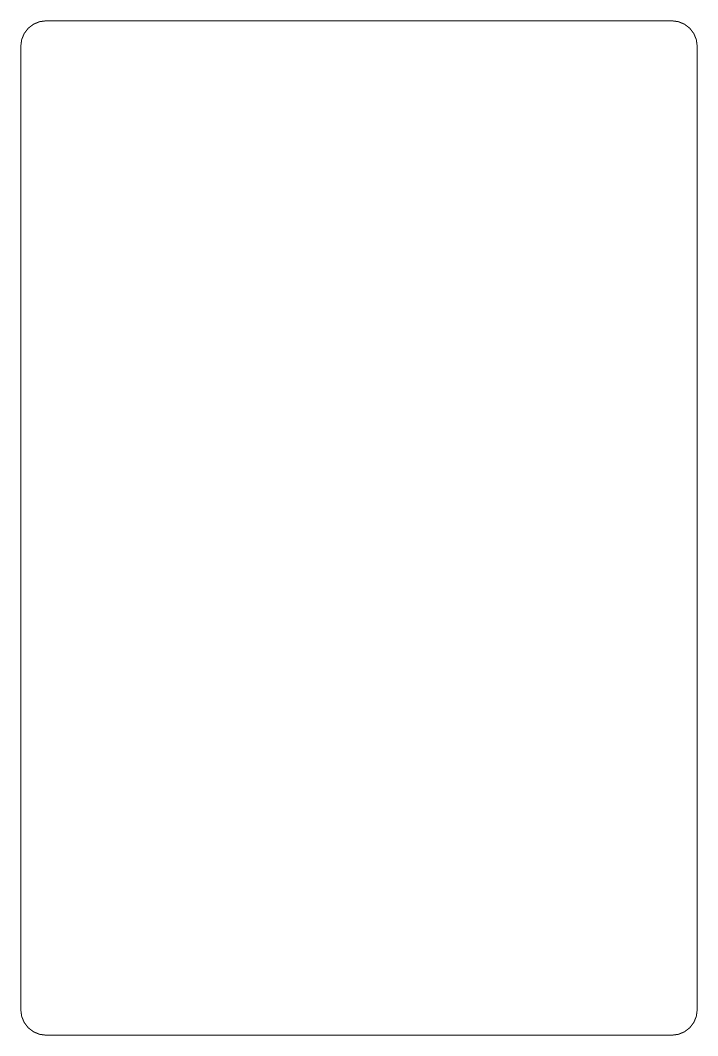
# Model space of a CAD drawing. Extents: x 0 to 3.15, y 0 to 4.73.
import ezdxf

# ---------------------------------------------------------------- set-up
doc = ezdxf.new("R2010")
doc.units = 0
doc.layers.add('Board_Outline', color=21, linetype='CONTINUOUS')

msp = doc.modelspace()

# ---------------------------------------------------------------- linework, layer by layer
at = {"layer": 'Board_Outline', "linetype": 'CONTINUOUS', "const_width": 0.0047}
msp.add_lwpolyline([(0.1181, 0), (3.0315, 0), (3.0621, 0.004), (3.0906, 0.0158), (3.115, 0.0346), (3.1338, 0.0591), (3.1456, 0.0875), (3.1496, 0.1181), (3.1496, 4.6063), (3.1456, 4.6369), (3.1338, 4.6654), (3.115, 4.6898), (3.0906, 4.7086), (3.0621, 4.7204), (3.0315, 4.7244), (0.1181, 4.7244), (0.0875, 4.7204), (0.0591, 4.7086), (0.0346, 4.6898), (0.0158, 4.6654), (0.004, 4.6369), (0, 4.6063), (0, 0.1181), (0.004, 0.0875), (0.0158, 0.0591), (0.0346, 0.0346), (0.0591, 0.0158), (0.0875, 0.004), (0.1181, 0)], dxfattribs=at)

doc.saveas('drawing.dxf')
